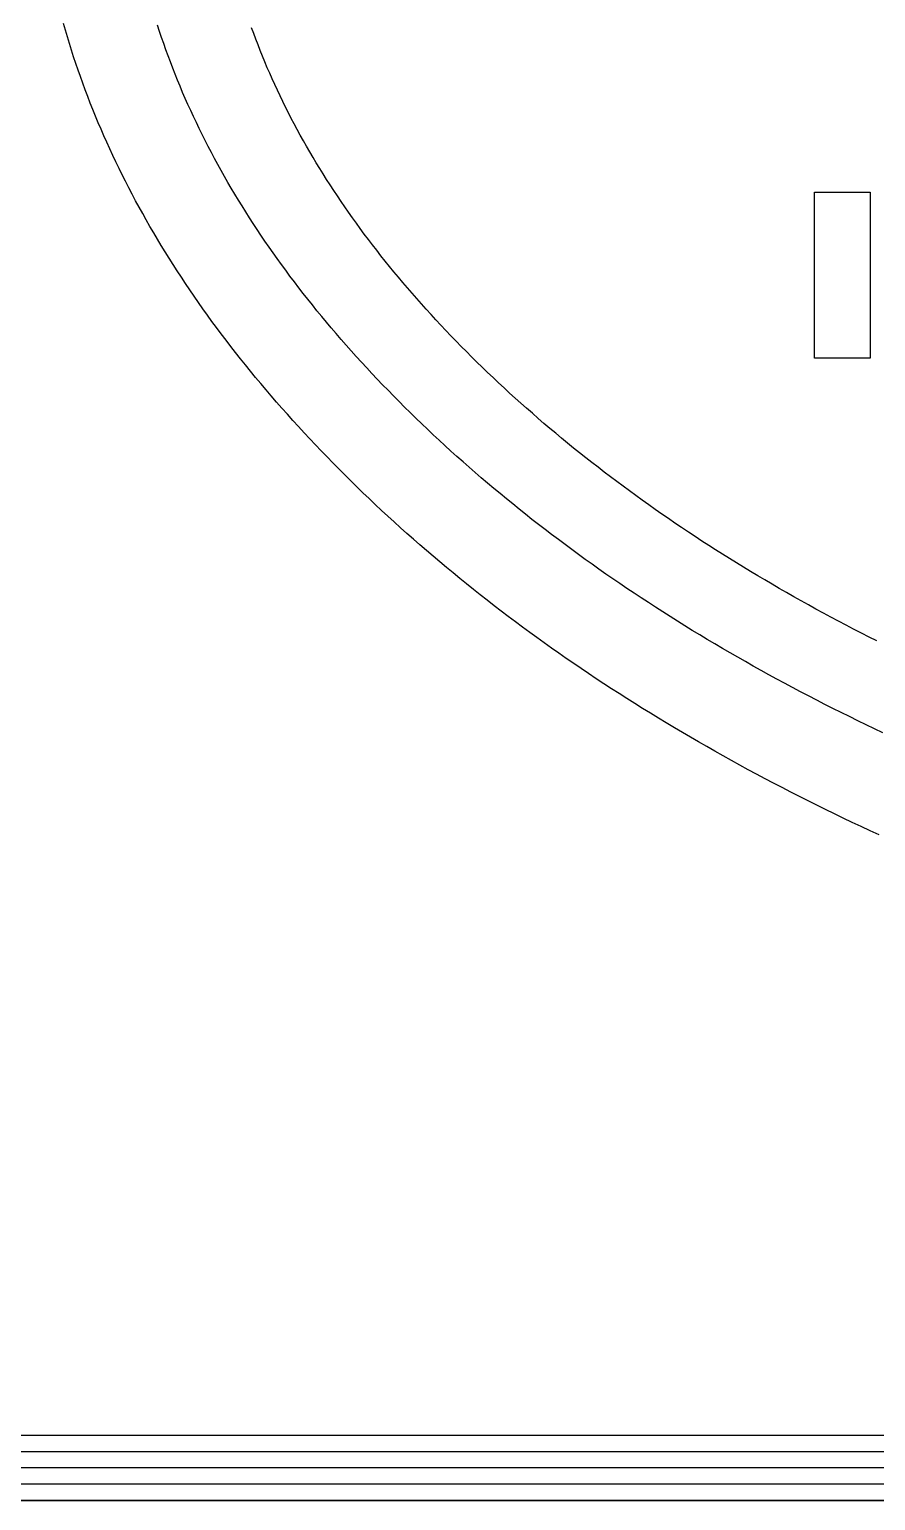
# Model space of a CAD drawing. Extents: x 0 to 210000, y 0 to 148500.
# Drawn here: x 5794 to 7415, y 4750 to 7569 of the extents above; entities that cross this region are included whole.
import ezdxf

# ---------------------------------------------------------------- set-up
doc = ezdxf.new("R2010")
doc.units = 0
doc.header["$LTSCALE"] = 200
doc.header["$MEASUREMENT"] = 0
doc.layers.add('001', color=7, linetype='CONTINUOUS')

msp = doc.modelspace()

# ---------------------------------------------------------------- linework, layer by layer
at = {"layer": '001', "linetype": 'Continuous'}
for p, q in [((5863, 7567.3), (5859.3, 7580.1)), ((5866.8, 7554.5), (5863, 7567.3)), ((5870.6, 7541.7), (5866.8, 7554.5)), ((6043.4, 7564.9), (6039.6, 7576.7)), ((6047.4, 7553.1), (6043.4, 7564.9)), ((6223.8, 7560.8), (6219.9, 7571.7)), ((6227.9, 7549.8), (6223.8, 7560.8)), ((5874.6, 7529), (5870.6, 7541.7)), ((5878.7, 7516.2), (5874.6, 7529)), ((6051.4, 7541.4), (6047.4, 7553.1)), ((6055.6, 7529.7), (6051.4, 7541.4)), ((6059.8, 7518), (6055.6, 7529.7)), ((6232.1, 7538.9), (6227.9, 7549.8)), ((6236.4, 7528), (6232.1, 7538.9)), ((6240.8, 7517.1), (6236.4, 7528)), ((5883, 7503.5), (5878.7, 7516.2)), ((5887.3, 7490.8), (5883, 7503.5)), ((6064.2, 7506.3), (6059.8, 7518)), ((6068.7, 7494.6), (6064.2, 7506.3)), ((6245.3, 7506.2), (6240.8, 7517.1)), ((6249.9, 7495.3), (6245.3, 7506.2)), ((5891.7, 7478.1), (5887.3, 7490.8)), ((5896.3, 7465.5), (5891.7, 7478.1)), ((6073.3, 7482.9), (6068.7, 7494.6)), ((6078, 7471.3), (6073.3, 7482.9)), ((6082.8, 7459.6), (6078, 7471.3)), ((6254.6, 7484.5), (6249.9, 7495.3)), ((6259.4, 7473.7), (6254.6, 7484.5)), ((6264.3, 7462.8), (6259.4, 7473.7)), ((5901, 7452.8), (5896.3, 7465.5)), ((5905.8, 7440.2), (5901, 7452.8)), ((6087.7, 7448), (6082.8, 7459.6)), ((6092.7, 7436.4), (6087.7, 7448)), ((6269.3, 7452), (6264.3, 7462.8)), ((6274.4, 7441.2), (6269.3, 7452)), ((6279.7, 7430.5), (6274.4, 7441.2)), ((5910.7, 7427.6), (5905.8, 7440.2)), ((5915.7, 7415), (5910.7, 7427.6)), ((5920.8, 7402.4), (5915.7, 7415)), ((6097.8, 7424.8), (6092.7, 7436.4)), ((6103.1, 7413.2), (6097.8, 7424.8)), ((6108.4, 7401.7), (6103.1, 7413.2)), ((6285, 7419.7), (6279.7, 7430.5)), ((6290.4, 7408.9), (6285, 7419.7)), ((5926, 7389.9), (5920.8, 7402.4)), ((5931.4, 7377.3), (5926, 7389.9)), ((6113.9, 7390.1), (6108.4, 7401.7)), ((6119.4, 7378.6), (6113.9, 7390.1)), ((6295.9, 7398.2), (6290.4, 7408.9)), ((6301.6, 7387.5), (6295.9, 7398.2)), ((6307.3, 7376.8), (6301.6, 7387.5)), ((5936.8, 7364.8), (5931.4, 7377.3)), ((5942.4, 7352.3), (5936.8, 7364.8)), ((6125.1, 7367.1), (6119.4, 7378.6)), ((6130.9, 7355.6), (6125.1, 7367.1)), ((6313.1, 7366.1), (6307.3, 7376.8)), ((6319.1, 7355.4), (6313.1, 7366.1)), ((5948.1, 7339.8), (5942.4, 7352.3)), ((5953.9, 7327.3), (5948.1, 7339.8)), ((6136.7, 7344.1), (6130.9, 7355.6)), ((6142.7, 7332.7), (6136.7, 7344.1)), ((6148.8, 7321.2), (6142.7, 7332.7)), ((6325.1, 7344.8), (6319.1, 7355.4)), ((6331.3, 7334.1), (6325.1, 7344.8)), ((6337.5, 7323.5), (6331.3, 7334.1)), ((5959.8, 7314.8), (5953.9, 7327.3)), ((5965.8, 7302.4), (5959.8, 7314.8)), ((5971.9, 7290), (5965.8, 7302.4)), ((6155, 7309.8), (6148.8, 7321.2)), ((6161.3, 7298.4), (6155, 7309.8)), ((6343.8, 7312.9), (6337.5, 7323.5)), ((6350.3, 7302.3), (6343.8, 7312.9)), ((6356.9, 7291.8), (6350.3, 7302.3)), ((5978.2, 7277.6), (5971.9, 7290)), ((5984.5, 7265.2), (5978.2, 7277.6)), ((6167.8, 7287), (6161.3, 7298.4)), ((6174.3, 7275.6), (6167.8, 7287)), ((6180.9, 7264.3), (6174.3, 7275.6)), ((6363.5, 7281.2), (6356.9, 7291.8)), ((6370.3, 7270.7), (6363.5, 7281.2)), ((5991, 7252.8), (5984.5, 7265.2)), ((5997.6, 7240.4), (5991, 7252.8)), ((6187.7, 7252.9), (6180.9, 7264.3)), ((6194.5, 7241.6), (6187.7, 7252.9)), ((6377.1, 7260.1), (6370.3, 7270.7)), ((6384.1, 7249.6), (6377.1, 7260.1)), ((6391.2, 7239.1), (6384.1, 7249.6)), ((7298.6, 7256.6), (7405.4, 7256.6)), ((7298.6, 6938.9), (7298.6, 7256.6)), ((7405.4, 7256.6), (7405.4, 6938.9)), ((6004.3, 7228.1), (5997.6, 7240.4)), ((6011.1, 7215.8), (6004.3, 7228.1)), ((6018, 7203.5), (6011.1, 7215.8)), ((6201.5, 7230.3), (6194.5, 7241.6)), ((6208.5, 7219), (6201.5, 7230.3)), ((6215.7, 7207.8), (6208.5, 7219)), ((6398.3, 7228.7), (6391.2, 7239.1)), ((6405.6, 7218.2), (6398.3, 7228.7)), ((6413, 7207.7), (6405.6, 7218.2)), ((6025, 7191.2), (6018, 7203.5)), ((6032.2, 7179), (6025, 7191.2)), ((6223, 7196.5), (6215.7, 7207.8)), ((6230.4, 7185.3), (6223, 7196.5)), ((6420.5, 7197.3), (6413, 7207.7)), ((6428.1, 7186.9), (6420.5, 7197.3)), ((6039.4, 7166.7), (6032.2, 7179)), ((6046.8, 7154.5), (6039.4, 7166.7)), ((6237.8, 7174.1), (6230.4, 7185.3)), ((6245.4, 7162.9), (6237.8, 7174.1)), ((6253.2, 7151.7), (6245.4, 7162.9)), ((6435.8, 7176.5), (6428.1, 7186.9)), ((6443.6, 7166.1), (6435.8, 7176.5)), ((6451.5, 7155.7), (6443.6, 7166.1)), ((6054.2, 7142.3), (6046.8, 7154.5)), ((6061.8, 7130.1), (6054.2, 7142.3)), ((6261, 7140.5), (6253.2, 7151.7)), ((6268.9, 7129.4), (6261, 7140.5)), ((6459.5, 7145.4), (6451.5, 7155.7)), ((6467.6, 7135.1), (6459.5, 7145.4)), ((6475.8, 7124.7), (6467.6, 7135.1)), ((6069.5, 7118), (6061.8, 7130.1)), ((6077.3, 7105.8), (6069.5, 7118)), ((6085.3, 7093.7), (6077.3, 7105.8)), ((6276.9, 7118.2), (6268.9, 7129.4)), ((6285.1, 7107.1), (6276.9, 7118.2)), ((6293.3, 7096), (6285.1, 7107.1)), ((6484.1, 7114.4), (6475.8, 7124.7)), ((6492.5, 7104.1), (6484.1, 7114.4)), ((6501.1, 7093.8), (6492.5, 7104.1)), ((6093.3, 7081.6), (6085.3, 7093.7)), ((6101.5, 7069.5), (6093.3, 7081.6)), ((6301.7, 7084.9), (6293.3, 7096)), ((6310.2, 7073.8), (6301.7, 7084.9)), ((6509.7, 7083.6), (6501.1, 7093.8)), ((6518.4, 7073.3), (6509.7, 7083.6)), ((6109.7, 7057.4), (6101.5, 7069.5)), ((6118.1, 7045.4), (6109.7, 7057.4)), ((6318.7, 7062.8), (6310.2, 7073.8)), ((6327.4, 7051.7), (6318.7, 7062.8)), ((6336.2, 7040.7), (6327.4, 7051.7)), ((6527.3, 7063.1), (6518.4, 7073.3)), ((6536.2, 7052.8), (6527.3, 7063.1)), ((6545.3, 7042.6), (6536.2, 7052.8)), ((6126.6, 7033.3), (6118.1, 7045.4)), ((6135.2, 7021.3), (6126.6, 7033.3)), ((6143.9, 7009.3), (6135.2, 7021.3)), ((6345.1, 7029.7), (6336.2, 7040.7)), ((6354.2, 7018.7), (6345.1, 7029.7)), ((6363.3, 7007.7), (6354.2, 7018.7)), ((6554.4, 7032.4), (6545.3, 7042.6)), ((6563.7, 7022.2), (6554.4, 7032.4)), ((6573.1, 7012), (6563.7, 7022.2)), ((6152.7, 6997.3), (6143.9, 7009.3)), ((6161.7, 6985.3), (6152.7, 6997.3)), ((6372.5, 6996.7), (6363.3, 7007.7)), ((6381.9, 6985.8), (6372.5, 6996.7)), ((6582.6, 7001.9), (6573.1, 7012)), ((6592.1, 6991.7), (6582.6, 7001.9)), ((6601.8, 6981.6), (6592.1, 6991.7)), ((6170.8, 6973.4), (6161.7, 6985.3)), ((6179.9, 6961.4), (6170.8, 6973.4)), ((6391.3, 6974.8), (6381.9, 6985.8)), ((6400.9, 6963.9), (6391.3, 6974.8)), ((6410.6, 6953), (6400.9, 6963.9)), ((6611.6, 6971.5), (6601.8, 6981.6)), ((6621.4, 6961.4), (6611.6, 6971.5)), ((6189.2, 6949.5), (6179.9, 6961.4)), ((6198.6, 6937.6), (6189.2, 6949.5)), ((6208.1, 6925.7), (6198.6, 6937.6)), ((6420.4, 6942.1), (6410.6, 6953)), ((6430.3, 6931.2), (6420.4, 6942.1)), ((6631.4, 6951.4), (6621.4, 6961.4)), ((6641.4, 6941.4), (6631.4, 6951.4)), ((6651.6, 6931.3), (6641.4, 6941.4)), ((7405.4, 6938.9), (7298.6, 6938.9)), ((6217.8, 6913.8), (6208.1, 6925.7)), ((6227.5, 6902), (6217.8, 6913.8)), ((6440.3, 6920.4), (6430.3, 6931.2)), ((6450.4, 6909.5), (6440.3, 6920.4)), ((6460.6, 6898.7), (6450.4, 6909.5)), ((6661.8, 6921.4), (6651.6, 6931.3)), ((6672.1, 6911.4), (6661.8, 6921.4)), ((6682.6, 6901.5), (6672.1, 6911.4)), ((6237.4, 6890.1), (6227.5, 6902)), ((6247.4, 6878.3), (6237.4, 6890.1)), ((6257.4, 6866.5), (6247.4, 6878.3)), ((6470.9, 6887.9), (6460.6, 6898.7)), ((6481.3, 6877.2), (6470.9, 6887.9)), ((6693.1, 6891.6), (6682.6, 6901.5)), ((6703.6, 6881.8), (6693.1, 6891.6)), ((6714.3, 6872), (6703.6, 6881.8)), ((6267.7, 6854.7), (6257.4, 6866.5)), ((6278, 6842.9), (6267.7, 6854.7)), ((6491.8, 6866.4), (6481.3, 6877.2)), ((6502.4, 6855.7), (6491.8, 6866.4)), ((6513.1, 6845), (6502.4, 6855.7)), ((6725.1, 6862.2), (6714.3, 6872)), ((6735.9, 6852.4), (6725.1, 6862.2)), ((6746.8, 6842.7), (6735.9, 6852.4)), ((6288.4, 6831.2), (6278, 6842.9)), ((6298.9, 6819.4), (6288.4, 6831.2)), ((6523.8, 6834.4), (6513.1, 6845)), ((6534.7, 6823.8), (6523.8, 6834.4)), ((6545.7, 6813.2), (6534.7, 6823.8)), ((6757.8, 6833.1), (6746.8, 6842.7)), ((6768.9, 6823.4), (6757.8, 6833.1)), ((6780, 6813.8), (6768.9, 6823.4)), ((6309.6, 6807.7), (6298.9, 6819.4)), ((6320.3, 6796), (6309.6, 6807.7)), ((6331.2, 6784.4), (6320.3, 6796)), ((6556.7, 6802.6), (6545.7, 6813.2)), ((6567.9, 6792.1), (6556.7, 6802.6)), ((6791.2, 6804.3), (6780, 6813.8)), ((6802.5, 6794.8), (6791.2, 6804.3)), ((6813.9, 6785.4), (6802.5, 6794.8)), ((6342.1, 6772.8), (6331.2, 6784.4)), ((6353.1, 6761.2), (6342.1, 6772.8)), ((6579.1, 6781.6), (6567.9, 6792.1)), ((6590.4, 6771.2), (6579.1, 6781.6)), ((6601.8, 6760.8), (6590.4, 6771.2)), ((6825.3, 6775.9), (6813.9, 6785.4)), ((6836.8, 6766.6), (6825.3, 6775.9)), ((6848.4, 6757.3), (6836.8, 6766.6)), ((6364.3, 6749.6), (6353.1, 6761.2)), ((6375.5, 6738.1), (6364.3, 6749.6)), ((6386.9, 6726.6), (6375.5, 6738.1)), ((6613.3, 6750.5), (6601.8, 6760.8)), ((6624.9, 6740.1), (6613.3, 6750.5)), ((6636.5, 6729.9), (6624.9, 6740.1)), ((6860.1, 6748), (6848.4, 6757.3)), ((6871.8, 6738.8), (6860.1, 6748)), ((6883.6, 6729.6), (6871.8, 6738.8)), ((6398.3, 6715.1), (6386.9, 6726.6)), ((6409.8, 6703.7), (6398.3, 6715.1)), ((6648.2, 6719.7), (6636.5, 6729.9)), ((6660, 6709.5), (6648.2, 6719.7)), ((6671.9, 6699.4), (6660, 6709.5)), ((6895.5, 6720.4), (6883.6, 6729.6)), ((6907.5, 6711.3), (6895.5, 6720.4)), ((6919.5, 6702.3), (6907.5, 6711.3)), ((6421.5, 6692.3), (6409.8, 6703.7)), ((6433.2, 6681), (6421.5, 6692.3)), ((6445, 6669.7), (6433.2, 6681)), ((6683.8, 6689.3), (6671.9, 6699.4)), ((6695.9, 6679.3), (6683.8, 6689.3)), ((6931.6, 6693.3), (6919.5, 6702.3)), ((6943.8, 6684.3), (6931.6, 6693.3)), ((6956, 6675.4), (6943.8, 6684.3)), ((6456.9, 6658.4), (6445, 6669.7)), ((6468.8, 6647.2), (6456.9, 6658.4)), ((6708, 6669.3), (6695.9, 6679.3)), ((6720.1, 6659.4), (6708, 6669.3)), ((6732.4, 6649.5), (6720.1, 6659.4)), ((6968.3, 6666.5), (6956, 6675.4)), ((6980.8, 6657.6), (6968.3, 6666.5)), ((6993.2, 6648.8), (6980.8, 6657.6)), ((6480.9, 6636), (6468.8, 6647.2)), ((6493, 6624.9), (6480.9, 6636)), ((6505.2, 6613.9), (6493, 6624.9)), ((6744.7, 6639.7), (6732.4, 6649.5)), ((6757.1, 6629.9), (6744.7, 6639.7)), ((6769.6, 6620.1), (6757.1, 6629.9)), ((7005.8, 6640.1), (6993.2, 6648.8)), ((7018.4, 6631.4), (7005.8, 6640.1)), ((7031.1, 6622.7), (7018.4, 6631.4)), ((6517.5, 6602.9), (6505.2, 6613.9)), ((6529.9, 6591.9), (6517.5, 6602.9)), ((6782.2, 6610.4), (6769.6, 6620.1)), ((6794.8, 6600.8), (6782.2, 6610.4)), ((6807.6, 6591.2), (6794.8, 6600.8)), ((7043.9, 6614.1), (7031.1, 6622.7)), ((7056.8, 6605.5), (7043.9, 6614.1)), ((7069.7, 6596.9), (7056.8, 6605.5)), ((7082.7, 6588.4), (7069.7, 6596.9)), ((6542.4, 6581), (6529.9, 6591.9)), ((6554.9, 6570.2), (6542.4, 6581)), ((6567.5, 6559.3), (6554.9, 6570.2)), ((6820.4, 6581.6), (6807.6, 6591.2)), ((6833.2, 6572.1), (6820.4, 6581.6)), ((6846.2, 6562.6), (6833.2, 6572.1)), ((7095.8, 6580), (7082.7, 6588.4)), ((7109, 6571.6), (7095.8, 6580)), ((7122.2, 6563.2), (7109, 6571.6)), ((6580.2, 6548.6), (6567.5, 6559.3)), ((6593, 6537.9), (6580.2, 6548.6)), ((6859.2, 6553.2), (6846.2, 6562.6)), ((6872.3, 6543.8), (6859.2, 6553.2)), ((6885.5, 6534.5), (6872.3, 6543.8)), ((7135.6, 6554.8), (7122.2, 6563.2)), ((7148.9, 6546.5), (7135.6, 6554.8)), ((7162.4, 6538.3), (7148.9, 6546.5)), ((6605.9, 6527.2), (6593, 6537.9)), ((6618.8, 6516.6), (6605.9, 6527.2)), ((6631.8, 6506.1), (6618.8, 6516.6)), ((6898.8, 6525.2), (6885.5, 6534.5)), ((6912.2, 6516), (6898.8, 6525.2)), ((6925.6, 6506.8), (6912.2, 6516)), ((7176, 6530.1), (7162.4, 6538.3)), ((7189.6, 6521.9), (7176, 6530.1)), ((7203.3, 6513.8), (7189.6, 6521.9)), ((7217.1, 6505.7), (7203.3, 6513.8)), ((6644.9, 6495.6), (6631.8, 6506.1)), ((6658.1, 6485.2), (6644.9, 6495.6)), ((6671.4, 6474.8), (6658.1, 6485.2)), ((6939.1, 6497.6), (6925.6, 6506.8)), ((6952.7, 6488.5), (6939.1, 6497.6)), ((6966.4, 6479.5), (6952.7, 6488.5)), ((7230.9, 6497.6), (7217.1, 6505.7)), ((7244.8, 6489.6), (7230.9, 6497.6)), ((7258.9, 6481.7), (7244.8, 6489.6)), ((6684.7, 6464.4), (6671.4, 6474.8)), ((6698.1, 6454.1), (6684.7, 6464.4)), ((6980.1, 6470.4), (6966.4, 6479.5)), ((6994, 6461.5), (6980.1, 6470.4)), ((7007.9, 6452.5), (6994, 6461.5)), ((7272.9, 6473.8), (7258.9, 6481.7)), ((7287.1, 6465.9), (7272.9, 6473.8)), ((7301.3, 6458.1), (7287.1, 6465.9)), ((7315.6, 6450.3), (7301.3, 6458.1)), ((6711.6, 6443.9), (6698.1, 6454.1)), ((6725.2, 6433.7), (6711.6, 6443.9)), ((6738.9, 6423.5), (6725.2, 6433.7)), ((7021.9, 6443.7), (7007.9, 6452.5)), ((7036, 6434.8), (7021.9, 6443.7)), ((7050.1, 6426), (7036, 6434.8)), ((7330, 6442.5), (7315.6, 6450.3)), ((7344.4, 6434.8), (7330, 6442.5)), ((7359, 6427.2), (7344.4, 6434.8)), ((7373.5, 6419.5), (7359, 6427.2)), ((6752.7, 6413.4), (6738.9, 6423.5)), ((6766.5, 6403.4), (6752.7, 6413.4)), ((6780.4, 6393.4), (6766.5, 6403.4)), ((7064.3, 6417.3), (7050.1, 6426)), ((7078.7, 6408.6), (7064.3, 6417.3)), ((7093, 6399.9), (7078.7, 6408.6)), ((7107.5, 6391.3), (7093, 6399.9)), ((7388.2, 6412), (7373.5, 6419.5)), ((7403, 6404.4), (7388.2, 6412)), ((7417.8, 6396.9), (7403, 6404.4)), ((6794.4, 6383.4), (6780.4, 6393.4)), ((6808.5, 6373.5), (6794.4, 6383.4)), ((6822.7, 6363.6), (6808.5, 6373.5)), ((7122.1, 6382.7), (7107.5, 6391.3)), ((7136.7, 6374.2), (7122.1, 6382.7)), ((7151.4, 6365.7), (7136.7, 6374.2)), ((6837, 6353.8), (6822.7, 6363.6)), ((6851.3, 6344.1), (6837, 6353.8)), ((6865.7, 6334.3), (6851.3, 6344.1)), ((7166.2, 6357.3), (7151.4, 6365.7)), ((7181, 6348.9), (7166.2, 6357.3)), ((7196, 6340.6), (7181, 6348.9)), ((6880.2, 6324.7), (6865.7, 6334.3)), ((6894.8, 6315.1), (6880.2, 6324.7)), ((6909.5, 6305.5), (6894.8, 6315.1)), ((7211, 6332.3), (7196, 6340.6)), ((7226.1, 6324), (7211, 6332.3)), ((7241.2, 6315.8), (7226.1, 6324)), ((7256.5, 6307.7), (7241.2, 6315.8)), ((6924.3, 6296), (6909.5, 6305.5)), ((6939.1, 6286.5), (6924.3, 6296)), ((6954, 6277.1), (6939.1, 6286.5)), ((7271.8, 6299.6), (7256.5, 6307.7)), ((7287.2, 6291.5), (7271.8, 6299.6)), ((7302.7, 6283.5), (7287.2, 6291.5)), ((6969, 6267.7), (6954, 6277.1)), ((6984.1, 6258.4), (6969, 6267.7)), ((6999.3, 6249.1), (6984.1, 6258.4)), ((7318.2, 6275.5), (7302.7, 6283.5)), ((7333.9, 6267.6), (7318.2, 6275.5)), ((7349.6, 6259.7), (7333.9, 6267.6)), ((7365.4, 6251.9), (7349.6, 6259.7)), ((7014.5, 6239.9), (6999.3, 6249.1)), ((7029.9, 6230.7), (7014.5, 6239.9)), ((7045.3, 6221.6), (7029.9, 6230.7)), ((7381.2, 6244.1), (7365.4, 6251.9)), ((7397.2, 6236.3), (7381.2, 6244.1)), ((7413.2, 6228.6), (7397.2, 6236.3)), ((7060.8, 6212.5), (7045.3, 6221.6)), ((7076.3, 6203.5), (7060.8, 6212.5)), ((7092, 6194.5), (7076.3, 6203.5)), ((7429.3, 6221), (7413.2, 6228.6)), ((7107.7, 6185.5), (7092, 6194.5)), ((7123.5, 6176.7), (7107.7, 6185.5)), ((7139.4, 6167.8), (7123.5, 6176.7)), ((7155.4, 6159.1), (7139.4, 6167.8)), ((7171.5, 6150.3), (7155.4, 6159.1)), ((7187.6, 6141.6), (7171.5, 6150.3)), ((7203.8, 6133), (7187.6, 6141.6)), ((7220.1, 6124.4), (7203.8, 6133)), ((7236.5, 6115.9), (7220.1, 6124.4)), ((7253, 6107.4), (7236.5, 6115.9)), ((7269.5, 6099), (7253, 6107.4)), ((7286.1, 6090.6), (7269.5, 6099)), ((7302.8, 6082.3), (7286.1, 6090.6)), ((7319.6, 6074), (7302.8, 6082.3)), ((7336.5, 6065.7), (7319.6, 6074)), ((7353.5, 6057.5), (7336.5, 6065.7)), ((7370.5, 6049.4), (7353.5, 6057.5)), ((7387.6, 6041.3), (7370.5, 6049.4)), ((7404.9, 6033.3), (7387.6, 6041.3)), ((7422.2, 6025.3), (7404.9, 6033.3))]:
    msp.add_line(p, q, dxfattribs=at)
at = {"layer": '001'}
for p, q in [((205000, 4875), (5000, 4875)), ((205000, 4843.7), (5000, 4843.7)), ((205000, 4812.5), (5000, 4812.5)), ((205000, 4781.2), (5000, 4781.2)), ((205000, 4750), (5000, 4750))]:
    msp.add_line(p, q, dxfattribs=at)
msp.add_lwpolyline([(5000, 4750), (205000, 4750), (205000, 143750), (5000, 143750)], close=True, dxfattribs=at)

doc.saveas('drawing.dxf')
